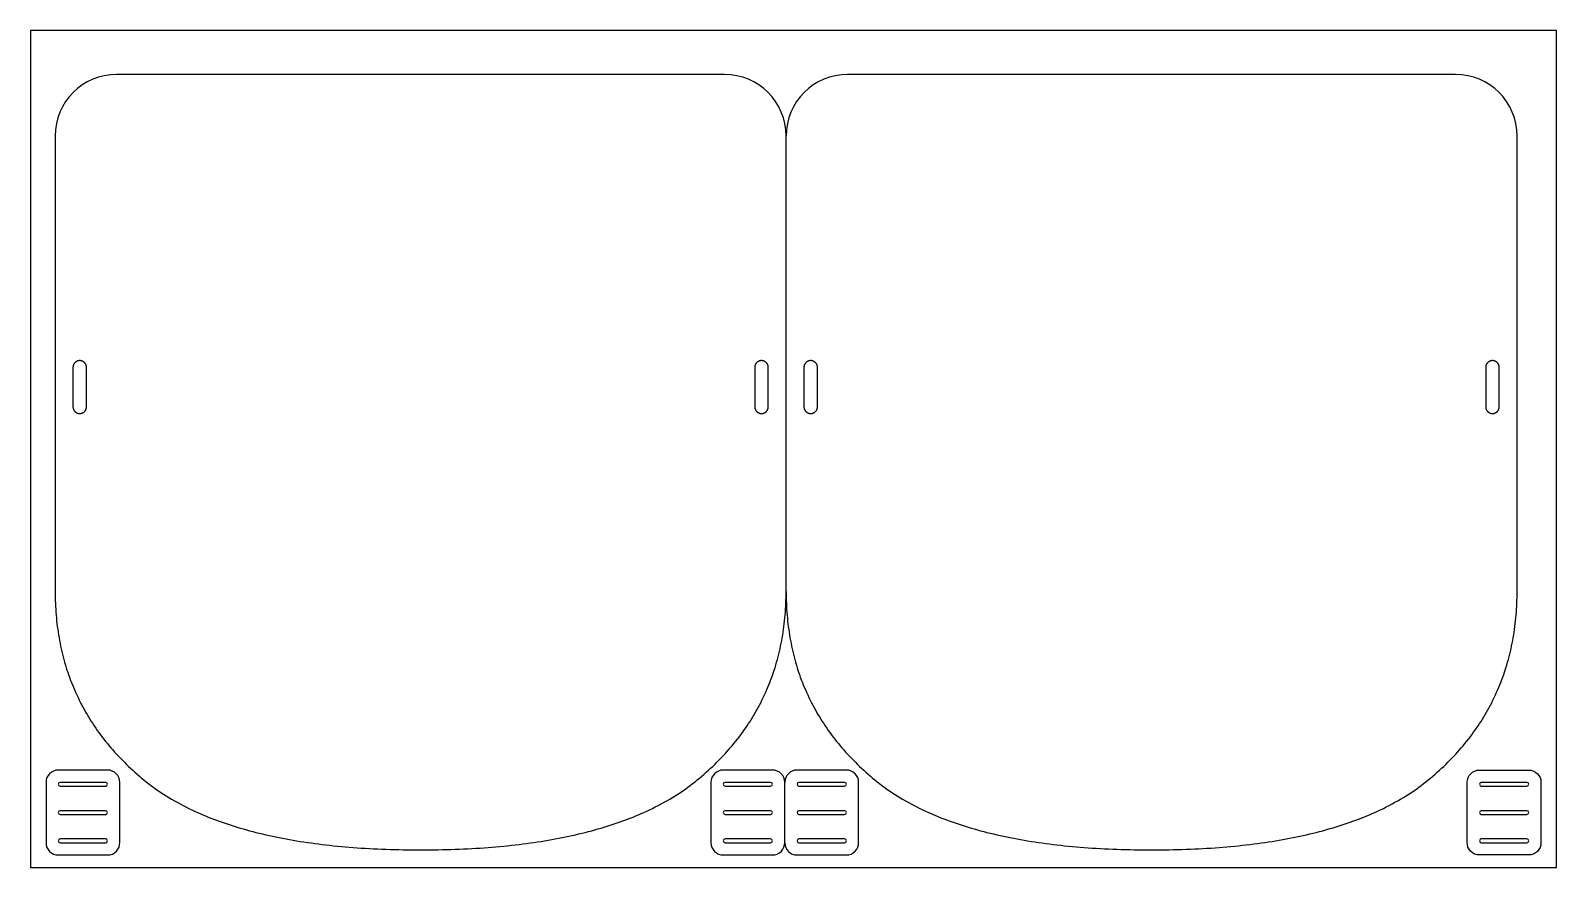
# Model space of a CAD drawing. Header units: millimetres. Extents: x 0 to 620, y 0 to 340.
import ezdxf

# ---------------------------------------------------------------- set-up
doc = ezdxf.new("R2010")
doc.units = ezdxf.units.MM
doc.layers.add('Cut', color=1, linetype='Continuous', true_color=0xff0000)
doc.layers.add('No cut', color=18, linetype='Continuous', true_color=0x000000)

msp = doc.modelspace()

# ---------------------------------------------------------------- linework, layer by layer
at = {"layer": 'Cut'}
for p, q in [((282, 322.15), (35, 322.15)), ((579, 322.15), (332, 322.15)), ((10, 297.15), (10, 112.15)), ((307, 112.15), (307, 297.15)), ((604, 112.15), (604, 297.15)), ((17.25, 203.15), (17.25, 187.15)), ((22.75, 187.15), (22.75, 203.15)), ((294.25, 203.15), (294.25, 187.15)), ((299.75, 187.15), (299.75, 203.15)), ((314.25, 203.15), (314.25, 187.15)), ((319.75, 187.15), (319.75, 203.15)), ((591.25, 203.15), (591.25, 187.15)), ((596.75, 187.15), (596.75, 203.15)), ((331.47, 39.57), (311.47, 39.57)), ((30.54, 34.57), (12.04, 34.57)), ((12.04, 33.07), (30.54, 33.07)), ((300.72, 34.57), (282.22, 34.57)), ((282.22, 33.07), (300.72, 33.07)), ((330.72, 34.57), (312.22, 34.57)), ((312.22, 33.07), (330.72, 33.07)), ((336.47, 10.24), (336.47, 34.57)), ((607.96, 34.57), (589.46, 34.57)), ((589.46, 33.07), (607.96, 33.07)), ((30.54, 23.07), (12.04, 23.07)), ((12.04, 21.57), (30.54, 21.57)), ((300.72, 23.07), (282.22, 23.07)), ((282.22, 21.57), (300.72, 21.57)), ((330.72, 23.07), (312.22, 23.07)), ((312.22, 21.57), (330.72, 21.57)), ((607.96, 23.07), (589.46, 23.07)), ((589.46, 21.57), (607.96, 21.57)), ((30.54, 11.57), (12.04, 11.57)), ((12.04, 10.07), (30.54, 10.07)), ((300.72, 11.57), (282.22, 11.57)), ((282.22, 10.07), (300.72, 10.07)), ((330.72, 11.57), (312.22, 11.57)), ((312.22, 10.07), (330.72, 10.07)), ((607.96, 11.57), (589.46, 11.57)), ((589.46, 10.07), (607.96, 10.07)), ((311.47, 5.07), (331.47, 5.07))]:
    msp.add_line(p, q, dxfattribs=at)
for points in [[(31.29, 39.57), (11.29, 39.57)], [(301.47, 39.57), (281.47, 39.57)], [(588.71, 39.57), (608.71, 39.57)], [(6.29, 34.57), (6.29, 10.07)], [(36.29, 10.24), (36.29, 34.57)], [(276.47, 34.57), (276.47, 10.07)], [(306.47, 10.24), (306.47, 34.57)], [(583.71, 10.24), (583.71, 34.57)], [(613.71, 34.57), (613.71, 10.07)], [(11.29, 5.07), (31.29, 5.07)], [(281.47, 5.07), (301.47, 5.07)], [(608.71, 5.07), (588.71, 5.07)]]:
    msp.add_lwpolyline(points, dxfattribs=at)
for centre, radius, start, end in [((35, 297.15), 25, 90, 180), ((282, 297.15), 25, 0, 90), ((332, 297.15), 25, 90, 180), ((579, 297.15), 25, 0, 90), ((11.29, 34.57), 5, 90, 180), ((31.29, 34.57), 5, 0, 90), ((281.47, 34.57), 5, 90, 180), ((301.47, 34.57), 5, 0, 90), ((311.47, 34.57), 5, 90, 180), ((331.47, 34.57), 5, 0, 90), ((12.04, 33.82), 0.75, 90, 270), ((30.54, 33.82), 0.75, 270, 90), ((282.22, 33.82), 0.75, 90, 270), ((300.72, 33.82), 0.75, 270, 90), ((312.22, 33.82), 0.75, 90, 270), ((330.72, 33.82), 0.75, 270, 90), ((589.46, 33.82), 0.75, 90, 270), ((607.96, 33.82), 0.75, 270, 90), ((12.04, 22.32), 0.75, 90, 270), ((30.54, 22.32), 0.75, 270, 90), ((282.22, 22.32), 0.75, 90, 270), ((300.72, 22.32), 0.75, 270, 90), ((312.22, 22.32), 0.75, 90, 270), ((330.72, 22.32), 0.75, 270, 90), ((589.46, 22.32), 0.75, 90, 270), ((607.96, 22.32), 0.75, 270, 90), ((11.29, 10.07), 5, 180, 270), ((12.04, 10.82), 0.75, 90, 270), ((30.54, 10.82), 0.75, 270, 90), ((31.29, 10.07), 5, 270, 1.99495), ((281.47, 10.07), 5, 180, 270), ((282.22, 10.82), 0.75, 90, 270), ((300.72, 10.82), 0.75, 270, 90), ((301.47, 10.07), 5, 270, 1.99495), ((311.47, 10.07), 5, 180, 270), ((312.22, 10.82), 0.75, 90, 270), ((330.72, 10.82), 0.75, 270, 90), ((331.47, 10.07), 5, 270, 1.99495), ((589.46, 10.82), 0.75, 90, 270), ((607.96, 10.82), 0.75, 270, 90)]:
    msp.add_arc(centre, radius, start, end, dxfattribs=at)
at = {"layer": 'Cut', "extrusion": (0, 0, -1)}
for centre, start, end in [((-588.71, 34.57), 0, 90), ((-608.71, 34.57), 90, 180), ((-588.71, 10.07), 270, 1.99495), ((-608.71, 10.07), 180, 270)]:
    msp.add_arc(centre, 5, start, end, dxfattribs=at)
at = {"layer": 'Cut'}
for points, knots in [([(22.75, 203.15), (22.75, 205.9), (20, 205.9), (17.25, 205.9), (17.25, 203.15)], [-0.035141593, -0.035141593, -0.035141593, -0.034356194, -0.034356194, -0.033570796, -0.033570796, -0.033570796]), ([(299.75, 203.15), (299.75, 205.9), (297, 205.9), (294.25, 205.9), (294.25, 203.15)], [-0.035141593, -0.035141593, -0.035141593, -0.034356194, -0.034356194, -0.033570796, -0.033570796, -0.033570796]), ([(319.75, 203.15), (319.75, 205.9), (317, 205.9), (314.25, 205.9), (314.25, 203.15)], [-0.035141593, -0.035141593, -0.035141593, -0.034356194, -0.034356194, -0.033570796, -0.033570796, -0.033570796]), ([(596.75, 203.15), (596.75, 205.9), (594, 205.9), (591.25, 205.9), (591.25, 203.15)], [-0.035141593, -0.035141593, -0.035141593, -0.034356194, -0.034356194, -0.033570796, -0.033570796, -0.033570796]), ([(17.25, 187.15), (17.25, 184.4), (20, 184.4), (22.75, 184.4), (22.75, 187.15)], [-0.017570796, -0.017570796, -0.017570796, -0.016785398, -0.016785398, -0.016, -0.016, -0.016]), ([(294.25, 187.15), (294.25, 184.4), (297, 184.4), (299.75, 184.4), (299.75, 187.15)], [-0.017570796, -0.017570796, -0.017570796, -0.016785398, -0.016785398, -0.016, -0.016, -0.016]), ([(314.25, 187.15), (314.25, 184.4), (317, 184.4), (319.75, 184.4), (319.75, 187.15)], [-0.017570796, -0.017570796, -0.017570796, -0.016785398, -0.016785398, -0.016, -0.016, -0.016]), ([(591.25, 187.15), (591.25, 184.4), (594, 184.4), (596.75, 184.4), (596.75, 187.15)], [-0.017570796, -0.017570796, -0.017570796, -0.016785398, -0.016785398, -0.016, -0.016, -0.016])]:
    msp.add_rational_spline(points, [1, 0.707106781187, 1, 0.707106781187, 1], degree=2, knots=knots, dxfattribs=at)
for points in [[(10, 112.15), (10, 66.15), (79.5, 7.15), (158.5, 7.15)], [(158.5, 7.15), (237.5, 7.15), (307, 66.15), (307, 112.15)], [(307, 112.15), (307, 66.15), (376.5, 7.15), (455.5, 7.15)], [(455.5, 7.15), (534.5, 7.15), (604, 66.15), (604, 112.15)]]:
    msp.add_open_spline(points, degree=2, dxfattribs=at)
at = {"layer": 'No cut'}
msp.add_lwpolyline([(0, 0), (620, 0), (620, 340), (0, 340)], close=True, dxfattribs=at)

doc.saveas('drawing.dxf')
